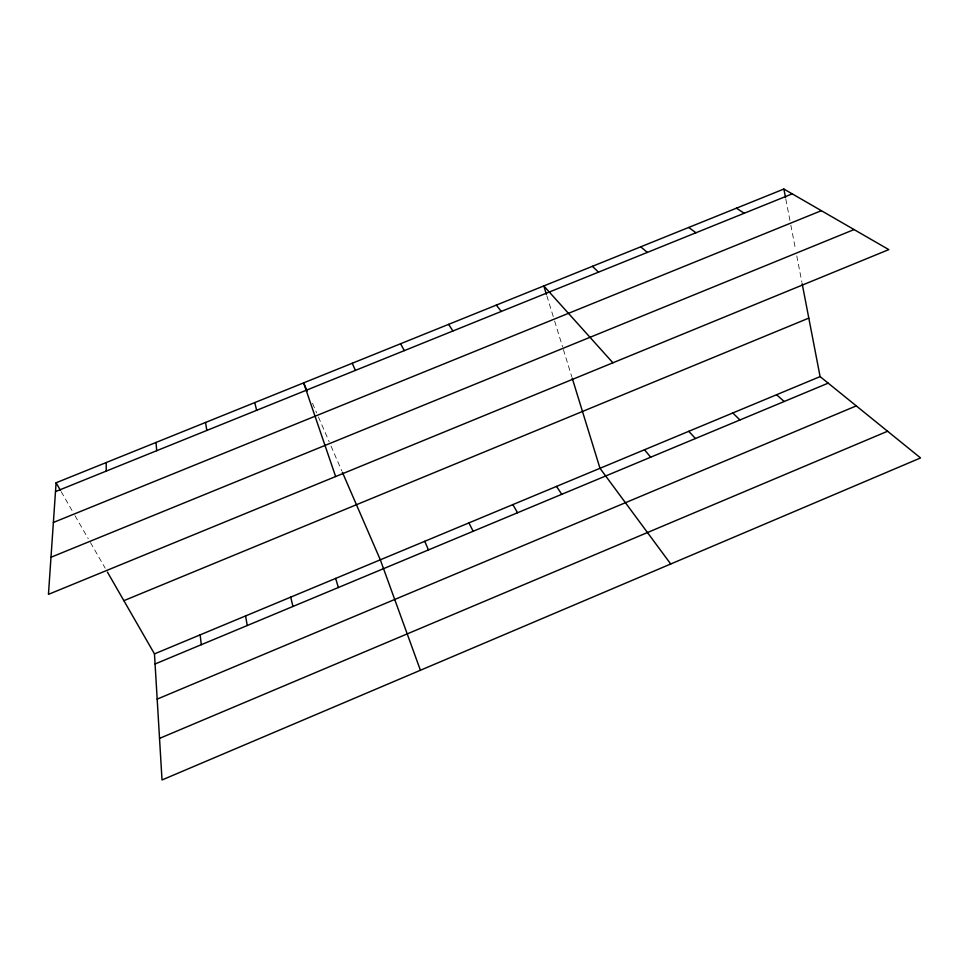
<?xml version="1.0" encoding="UTF-8"?>
<svg xmlns="http://www.w3.org/2000/svg" width="969" height="969" viewBox="0 0 969 969"><rect width="100%" height="100%" fill="white"/><g stroke="black" fill="none" stroke-linecap="round" stroke-linejoin="round"><path stroke-width="0.73" stroke-dasharray="4.84 3.63" d="M61.18 491.634L72.808 511.862M75.013 515.69L88.264 538.74M90.48 542.592L105.209 568.209M312.49 403.31L316.633 412.855M318.426 416.985L329.218 441.888M331.01 446.043L341.815 470.97M546.831 295.763L553.311 316.802M554.619 321.054L562.529 346.72M563.401 349.567L571.758 376.687M785.823 199.13L790.001 220.762M790.837 225.123L795.658 250.038M796.784 255.901L801.896 282.318"/><path stroke-width="1.45" d="M56.093 482.78L48.45 594.36L888.791 249.614L783.873 189.04L56.093 482.78L60.453 490.375M159.522 738.402L887.58 431.241M157.172 699.109L856.269 405.89M154.471 653.893L820.101 376.602L920.55 457.937L162.017 779.96L154.471 653.893L107.414 572.049M155.076 663.983L828.192 383.143M123.862 600.671L808.8 318.111M50.994 557.248L854.052 229.568M53.38 522.461L821.349 210.685M55.487 491.61L792.218 193.861M736.44 208.19L744.228 213.253M688.717 227.449L695.948 232.766M640.703 246.829L647.365 252.4M776.581 394.734L784.187 401.505M592.398 266.318L598.479 272.156M732.794 412.976L739.941 419.965M688.777 431.314L695.439 438.533M612.917 362.794L543.803 285.94L546.395 294.358M644.506 449.749L650.683 457.211M496.346 305.09L501.252 311.449M670.718 564.006L599.993 468.293L572.194 378.116M556.533 486.402L561.741 494.311M448.599 324.361L452.923 330.986M512.843 504.595L517.555 512.746M400.572 343.753L404.303 350.633M468.923 522.897L473.138 531.278M352.244 363.254L355.393 370.4M307.173 391.052L303.636 382.876L335.637 476.542M342.42 472.351L380.32 559.803L420.413 670.269M424.737 541.308L428.468 549.92M335.662 578.408L338.363 587.517M254.726 402.607L256.652 410.311M290.736 597.122L292.929 606.473M783.873 189.04L785.544 197.688M802.175 283.784L820.101 376.602M245.569 615.945L247.24 625.526M205.525 422.472L206.821 430.442M200.147 634.865L201.286 644.7M156.021 442.458L156.687 450.706M106.202 462.552L106.251 471.091"/></g></svg>
